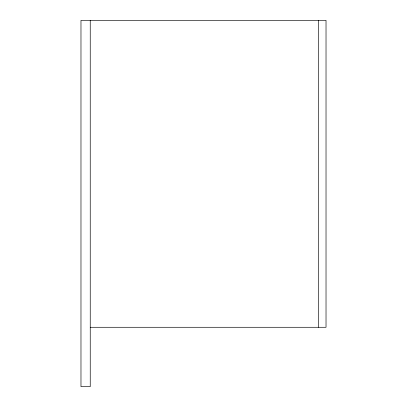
<?xml version="1.0" encoding="UTF-8"?>
<svg xmlns="http://www.w3.org/2000/svg" width="407" height="407" viewBox="0 0 407 407"><rect width="100%" height="100%" fill="white"/><g stroke="black" fill="none" stroke-linecap="round" stroke-linejoin="round"><path stroke-width="0.61" d="M90.242 327.284L326.022 327.284L326.022 20.35L80.978 20.35L80.978 386.65L90.242 386.65L90.242 20.35M318.442 20.35L318.442 327.284"/></g></svg>
